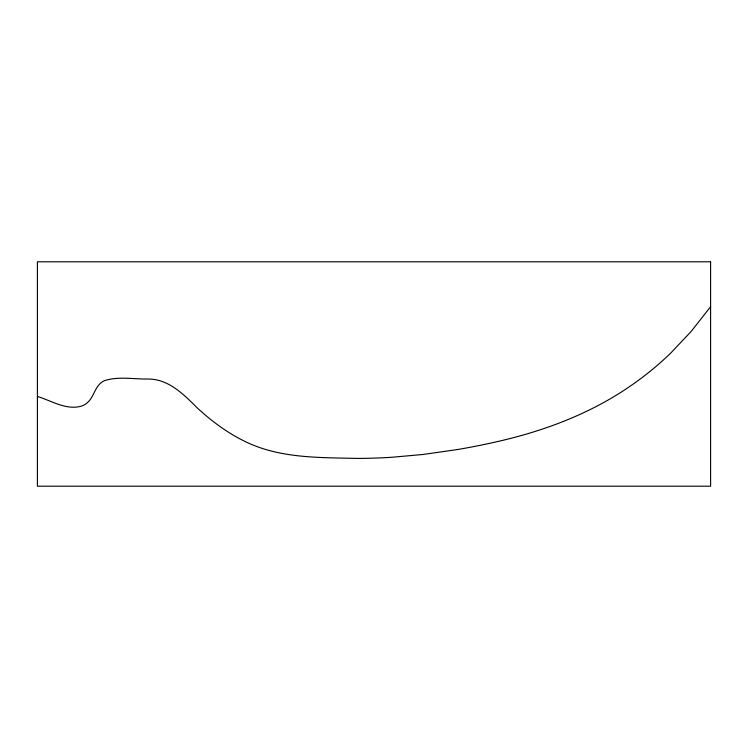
<?xml version="1.0" encoding="UTF-8"?>
<svg xmlns="http://www.w3.org/2000/svg" width="748" height="748" viewBox="0 0 748 748"><rect width="100%" height="100%" fill="white"/><g stroke="black" fill="none" stroke-linecap="round" stroke-linejoin="round"><path stroke-width="1.12" d="M710.6 306.68L691.105 331.514L670.638 353.168A314.225 314.225 0 0 1 627.609 387.922C588.143 414.532 542.852 431.344 496.607 441.769A717.743 717.743 0 0 1 457.748 449.501L422.901 454.485L391.952 457.262A572.753 572.753 0 0 1 356.562 458.412C321.762 457.524 285.493 458.374 252.712 444.92C232.048 436.318 213.657 423.059 197.285 407.941C183.615 394.336 168.15 378.469 147.197 379.04C133.135 379.161 118.24 376.253 104.598 380.61A16.166 16.166 0 0 0 101.12 382.742C94.528 387.96 93.659 397.459 87.226 402.817A17.98 17.98 0 0 1 82.215 405.865C66.937 410.904 51.565 400.75 37.4 396.44M710.6 261.8L37.4 261.8L37.4 486.2L710.6 486.2L710.6 261.8"/></g></svg>
